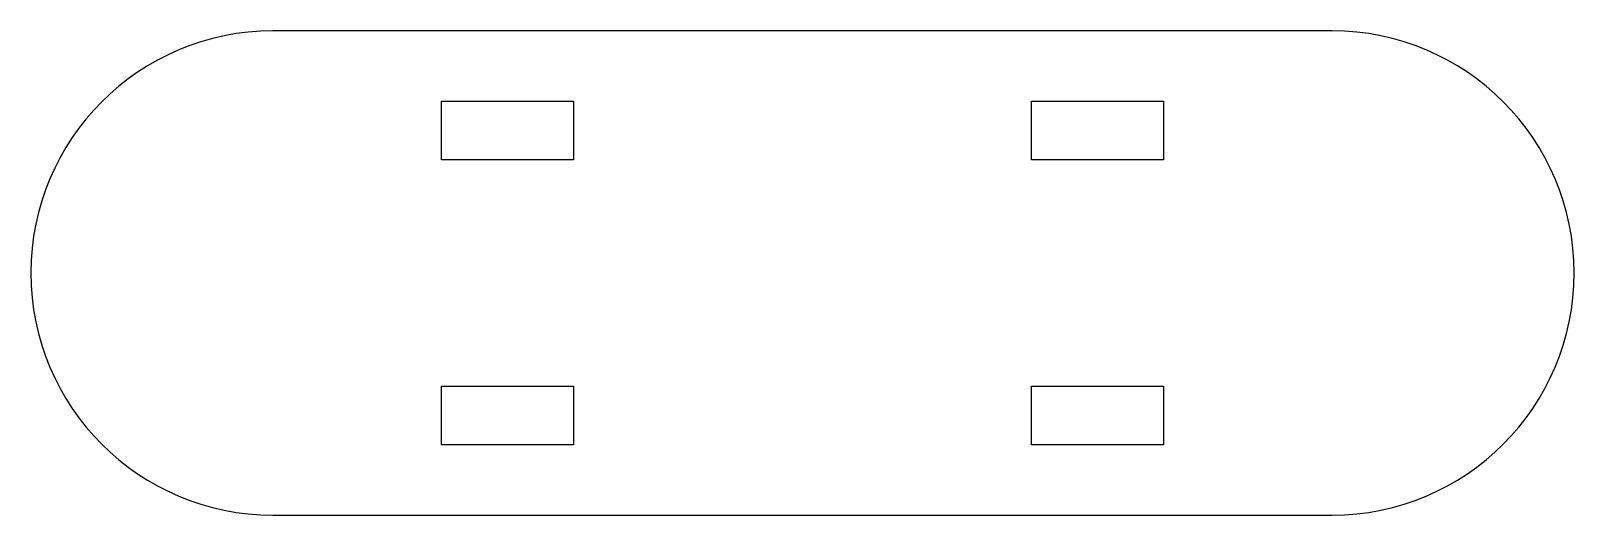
# Model space of a CAD drawing. Header units: millimetres. Extents: x -40.1 to 40.1, y -12.6 to 12.6.
import ezdxf

# ---------------------------------------------------------------- set-up
doc = ezdxf.new("R2010")
doc.units = ezdxf.units.MM
doc.layers.add('CUTOUTS', color=1, linetype='CONTINUOUS')
doc.layers.add('PERIMETER', color=5, linetype='CONTINUOUS')

msp = doc.modelspace()

# ---------------------------------------------------------------- linework, layer by layer
at = {"layer": 'CUTOUTS'}
for p, q in [((-18.75, 8.925), (-11.9, 8.925)), ((-18.75, 5.875), (-18.75, 8.925)), ((-11.9, 8.925), (-11.9, 5.875)), ((11.9, 8.925), (18.75, 8.925)), ((11.9, 5.875), (11.9, 8.925)), ((18.75, 8.925), (18.75, 5.875)), ((-11.9, 5.875), (-18.75, 5.875)), ((18.75, 5.875), (11.9, 5.875)), ((-18.75, -8.925), (-18.75, -5.875)), ((-18.75, -5.875), (-11.9, -5.875)), ((-11.9, -5.875), (-11.9, -8.925)), ((11.9, -8.925), (11.9, -5.875)), ((11.9, -5.875), (18.75, -5.875)), ((18.75, -5.875), (18.75, -8.925)), ((-11.9, -8.925), (-18.75, -8.925)), ((18.75, -8.925), (11.9, -8.925))]:
    msp.add_line(p, q, dxfattribs=at)
at = {"layer": 'PERIMETER'}
for p, q in [((27.5, 12.575), (-27.5, 12.575)), ((-27.5, -12.575), (27.5, -12.575))]:
    msp.add_line(p, q, dxfattribs=at)
for centre, start, end in [((-27.5, 0), 90, 270), ((27.5, 0), -90, 90)]:
    msp.add_arc(centre, 12.575, start, end, dxfattribs=at)

doc.saveas('drawing.dxf')
